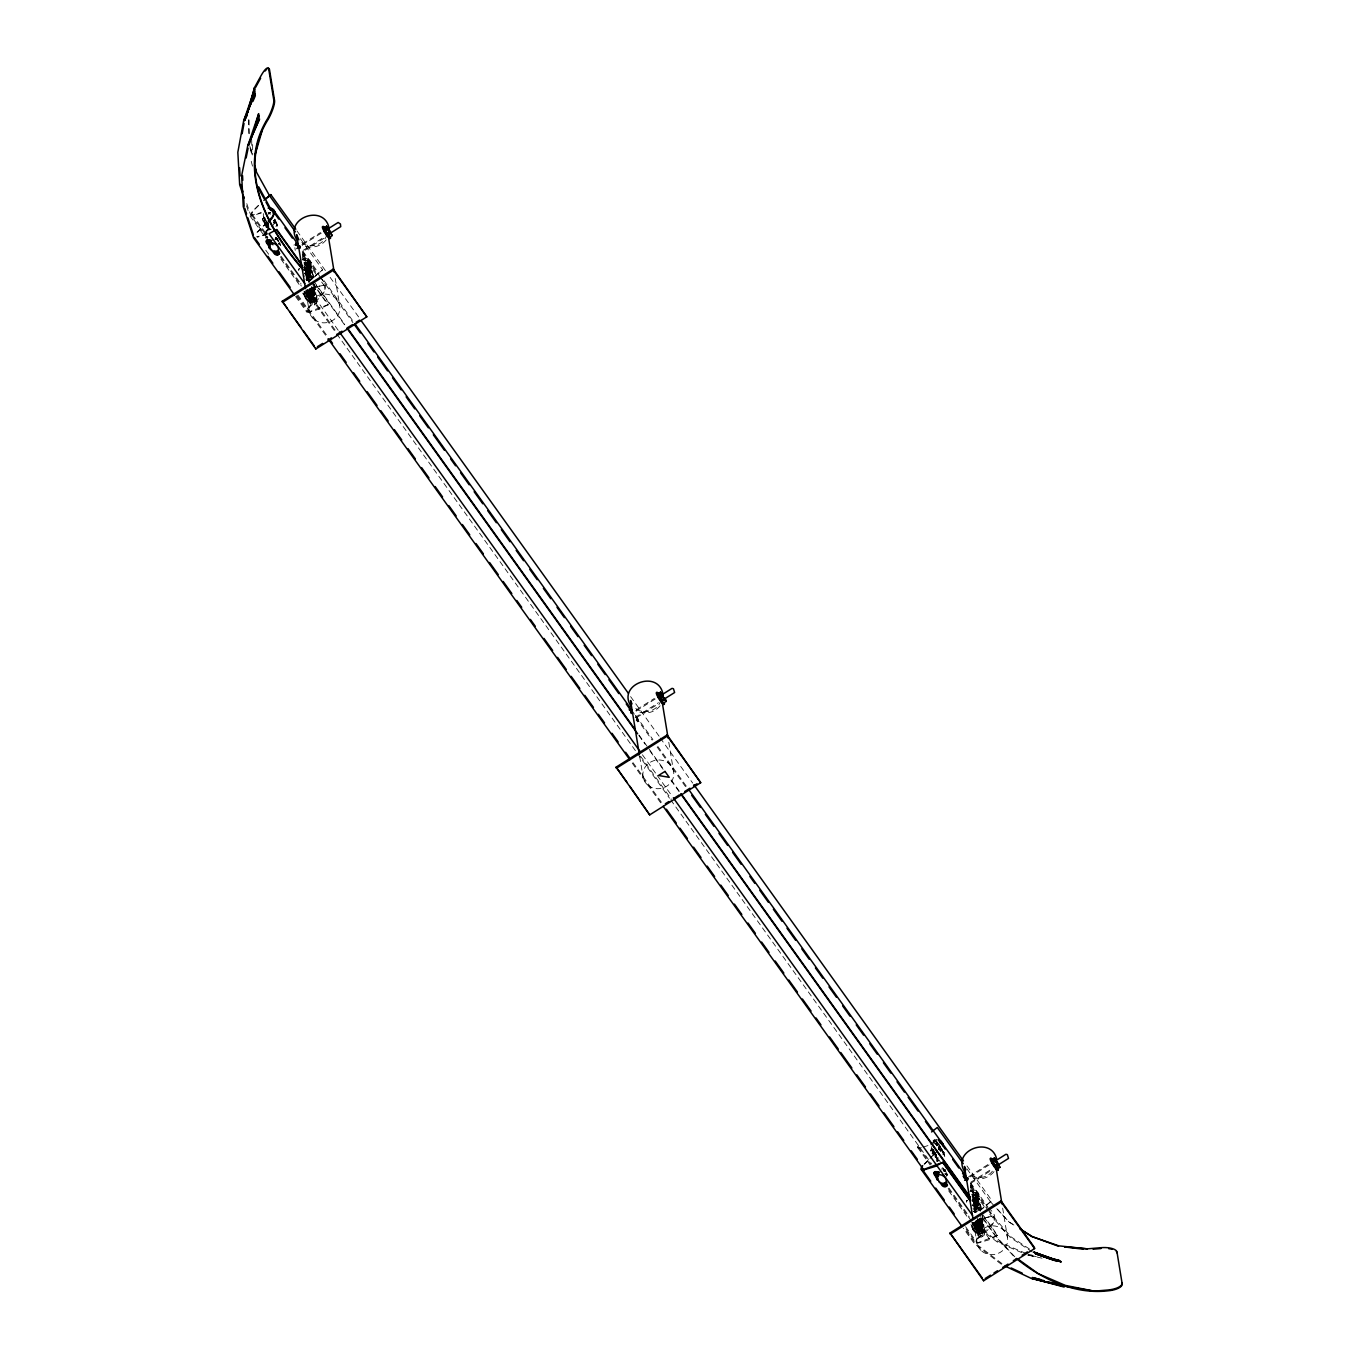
<?xml version="1.0" encoding="UTF-8"?>
<svg xmlns="http://www.w3.org/2000/svg" width="1360" height="1360" viewBox="0 0 1360 1360"><rect width="100%" height="100%" fill="white"/><g stroke="black" fill="none" stroke-linecap="round" stroke-linejoin="round"><path stroke-width="0.75" stroke-dasharray="5 3.75" d="M305.796 268.396L307.87 266.033L306.221 262.412L308.193 266.05L307.054 267.971L304.776 268.379M309.485 289.952L311.049 289.085L311.474 286.807M311.797 286.807L311.372 289.085L309.383 290.36M940.117 1145.902L938.417 1149.353L939.369 1145.46M938.774 1149.421L939.607 1146.31L939.964 1148.044M943.517 1169.464L943.534 1168.274M973.573 1200.183L974.848 1199.741C977.721 1196.086 971.975 1191.173 976.106 1197.599L974.474 1199.673L975.664 1196.63L974.61 1194.658L972.74 1194.437C977.364 1191.989 979.863 1200.081 974.916 1200.404L972.332 1200.064L975.919 1200.268M981.206 1218.373L980.407 1221.637L977.177 1222.13L979.268 1218.577M979.591 1218.594L978.435 1221.705L975.562 1221.637A2.448 2.074 -89.5 0 0 977.721 1218.543M265.047 223.193L265.914 226.984L268.94 229.398M304.691 295.46L306.901 300.645L312.63 301.784M972.485 1227.247L974.695 1232.432L980.407 1233.554M294.882 247.673L295.239 250.393M302.379 256.921L302.481 254.422M302.26 254.286L303.909 255.952L302.583 252.79M303.909 255.952L304.725 255.17L302.6 251.175M636.157 720.188L637.789 721.837L635.732 717.553M637.789 721.837L637.908 719.355L632.927 712.096M970.768 1186.991L971.686 1187.739L970.36 1184.56M971.686 1187.739L972.519 1186.957L970.377 1182.962M275.859 237.456L275.57 238.595L277.185 238.612L274.941 239.53M306.408 263.245L303.994 265.37M307.938 265.472C311.814 260.831 309.264 271.354 308.04 264.826L306.238 263.126M306.68 267.886L308.125 265.761L309.927 265.829L309.332 263.602L307.581 262.531L304.062 263.228L308.907 263.16A2.448 2.074 -89.5 0 1 310.437 266.985A2.448 2.074 -89.5 0 1 306.867 266.628A2.448 2.074 -89.5 0 1 308.907 263.16M309.927 265.829L308.142 268.481L304.538 268.277L306.527 268.481L308.312 265.812L306.935 262.854L304.946 262.65M306.85 268.005L304.47 267.155L307.649 267.903C310.573 266.577 308.533 261.783 305.439 263.245M310.284 289.85L312.698 287.725L311.253 289.85L305.762 291.074A7.021 4.692 35.1 0 1 316.2 296.174A7.021 4.692 35.1 0 1 310.301 301.427A7.021 4.692 35.1 0 1 304.487 292.366M311.916 287.776L309.111 290.564L312.613 289.867L313.531 287.776L311.525 287.419M943.687 1170.858L944.418 1169.192M944.35 1171.334L945.251 1169.243M972.757 1197.157L973.471 1195.032M975.715 1197.242C979.591 1192.618 977.041 1203.141 975.817 1196.596L974.015 1194.913M973.301 1200.387L976.106 1197.599L977.721 1197.616M974.644 1199.792L972.264 1198.925L975.443 1199.69C978.367 1198.364 976.31 1193.57 973.216 1195.015M979.455 1218.628L980.492 1220.855L981.835 1218.866M980.39 1218.56L979.03 1221.637L975.851 1220.889L978.061 1221.62L979.506 1219.495M309.281 275.978L308.958 272.969L307.003 271.677L306.034 272.357M307.564 295.358L308.652 293.658L311.661 294.134L313.344 296.769L312.273 298.469L309.264 297.993L307.564 295.358L310.369 291.822L313.429 292.655L314.772 295.341L312.273 298.469M312.868 297.942L312.29 295.29L308.38 294.032L308.533 296.684L311.423 298.418L314.772 295.341M935.697 1154.861L936.496 1156.714L935.918 1154.079M975.358 1227.145L976.429 1225.428L979.438 1225.921L981.138 1228.556L980.05 1230.256L977.041 1229.763L975.358 1227.145L978.146 1223.609L981.206 1224.425L982.549 1227.111L980.05 1230.256M636.157 717.519L635.868 715.734M306.629 289.901L321.504 285.413A7.48 2.584 -35.6 0 1 324.428 286.059L324.938 289.255A7.48 2.584 -35.6 0 1 322.762 293.131L309.349 306.51A8.245 2.839 -35.6 0 0 310.216 311.848L320.535 308.737L328.304 304.572L312.256 282.166M975.936 1220.719L990.811 1216.231A7.48 2.584 -35.6 0 1 993.735 1216.877L994.262 1220.073A7.48 2.584 -35.6 0 1 992.086 1223.949L978.656 1237.311A8.245 2.839 -35.6 0 0 979.54 1242.666L989.859 1239.555L997.611 1235.39L981.546 1212.95M275.315 238.765L275.723 237.677M326.995 234.192C324.377 245.616 308.006 249.968 300.305 241.077M660.892 700.077C658.274 711.501 641.903 715.87 634.202 706.962M305.983 271.626C307.156 268.77 312.324 272.833 309.519 274.431M306.272 274.89L308.72 275.553L309.519 273.921M305.66 276.029L309.519 275.961L309.927 272.051M306.051 270.3L308.805 270.079L311.168 273.377L308.669 276.522L305.745 275.57L307.054 273.7L306.238 272.867L305.626 274.227M309.655 292.264L309.876 296.837L312.324 297.5L313.123 295.868M309.23 296.174C306.748 291.244 316.54 292.519 313.106 296.395M313.106 297.908L313.531 293.998M940.304 1150.934L941.579 1150.39A2.448 1.632 35.1 0 0 939.947 1150.203M942.514 1152.685L942.378 1150.764M945.081 1174.53L946.628 1173.493M973.845 1202.087L976.599 1201.866L978.894 1204.263L976.463 1208.309L974.508 1208.326L976.718 1207.935M977.432 1224.034L977.653 1228.624L980.101 1229.287L980.9 1227.655M268.991 213.86L270.504 212.347M268.005 212.925L270.334 212.942L268.158 214.132M275.196 239.547L276.403 238.323L275.434 238.323M307.581 262.531L304.215 264.452L305.184 264.452M305.677 263.245L304.878 266.509L306.17 268.294M936.785 1145.647L937.414 1144.712M936.921 1145.919L938.128 1144.712L937.159 1144.712L938.74 1144.865M939.131 1149.353L939.93 1146.106M974.185 1195.032L972.009 1196.239M939.08 1149.557L939.879 1148.384M269.45 229.976L263.075 221.085A2.907 1.938 35.1 0 1 262.905 218.654L263.296 218.093M268.43 223.074L267.121 224.944L266.492 220.711M268.328 222.564L268.719 224.944M273.258 223.091L274.567 221.221L273.768 220.388M271.864 226.831L276.335 220.694L276.964 224.927L275.638 226.78L275.026 222.547M278.613 244.511L279.922 242.641L280.347 245.463M302.549 271.031L306.51 269.841L307.819 267.971L312.392 271.014L313.021 275.23L311.712 277.1L307.751 278.29L303.178 275.247M304.113 274.108L307.649 269.093M307.734 269.79L306.051 271.83L308.465 270.878M305.694 271.881L307.615 270.657M309.825 270.691L308.516 272.561L307.496 271.949L308.805 270.079M306.748 272.051L308.057 272.187M306.748 276.182L308.057 274.312L307.054 273.7M309.502 275.196L308.958 272.969M306.731 276.556L308.941 276.148M308.499 272.493L309.332 273.394L310.641 271.541M307.955 275.621L310.114 274.533M307.836 276.471L308.737 274.499M309.281 274.261L310.318 272.799A2.907 2.465 -89.5 0 0 310.522 268.872L303.093 258.502A2.907 2.465 -89.5 0 0 302.345 257.805M308.72 275.553L310.369 273.513M307.921 277.151L312.392 271.014M307.751 278.29L309.06 276.42L313.021 275.23M309.519 275.961L311.168 273.377M312.851 277.797L312.579 278.171A7.021 4.692 35.1 0 0 311.236 272.085A7.021 4.692 35.1 0 0 304.334 268.736M309.672 289.697L315.979 292.961L316.608 297.194L315.299 299.047L311.355 300.237L306.765 297.211L306.136 292.978L307.462 291.125L311.763 292.944L315.333 289.391L314.517 283.985M308.652 293.658L310.369 291.822M306.136 292.978L310.097 291.788L311.406 289.935M306.765 297.211L308.074 295.341L307.462 291.125M307.785 296.293L311.253 291.04M308.856 295.426L311.338 291.754M308.533 296.684L309.842 294.814L310.658 295.732M310.335 293.998L311.202 292.604M308.363 297.211L307.836 294.984M303.909 291.142A7.021 5.95 -89.5 0 0 311.1 293.879L312.409 292.043M312.069 292.842L311.287 293.947L309.06 293.692M309.332 297.517L310.641 295.664L311.661 296.276L310.352 298.129M309.264 297.993L312.528 298.095M313.429 292.655L312.12 294.508L312.919 295.358L314.228 293.488M311.542 297.568L313.701 296.48M311.423 298.418L312.324 296.446M312.885 296.208L313.905 294.746M312.324 297.5L313.956 295.477M311.525 299.098A2.448 1.632 35.1 0 0 309.621 295.783A2.448 1.632 35.1 0 0 307.7 297.874A2.448 1.632 35.1 0 0 311.525 299.098L315.979 292.961M311.355 300.237L312.664 298.384L316.608 297.194M304.266 292.383L311.695 302.753A2.907 1.938 35.1 0 0 315.367 304.334A2.907 1.938 35.1 0 0 315.877 301.495L308.448 291.125A2.907 1.938 35.1 0 0 307.666 290.326M931.09 1149.88L930.699 1150.441A2.907 1.938 35.1 0 1 933.708 1149.676M932.603 1151.886L932.875 1151.512A7.021 4.692 35.1 0 0 932.382 1153.331M936.207 1154.861L934.898 1156.714L937.958 1158.737M942.803 1154.334L944.112 1152.481L939.114 1148.894M946.407 1176.281L947.716 1174.428M966.756 1200.744L967.147 1200.2A2.907 1.938 35.1 0 0 966.875 1201.73M979.489 1208.87L980.798 1207.017L980.169 1202.784L975.596 1199.758L974.287 1201.611L978.86 1204.654L979.489 1208.87L975.545 1210.077L970.955 1207.034M971.907 1205.895L975.443 1200.863M975.562 1208.496L978.095 1204.586L976.259 1202.665L974.627 1202.495L974.61 1203.549A5.491 3.672 35.1 0 1 978.095 1210.825M974.61 1203.549L975.528 1201.577M975.392 1202.427L974.525 1203.821L977.279 1206.966M976.599 1201.866L974.219 1203.43M976.259 1202.665C973.998 1204.144 978.571 1206.541 978.418 1203.328M975.596 1204.348L977.33 1205.674L977.058 1207.765L978.962 1205.164M977.109 1205.181L977.075 1203.158M976.31 1204.331L977.619 1202.478M974.882 1207.17L976.922 1206.388L974.882 1207.17L974.202 1204.875M974.831 1205.487L975.851 1206.099L974.542 1207.952L976.582 1208.173L977.721 1203.821M977.075 1206.048L978.095 1204.586M975.715 1208.938L979.251 1203.906A2.448 1.632 35.1 0 0 977.347 1200.591L976.786 1200.472M978.86 1204.654L980.169 1202.784M975.545 1210.077L976.854 1208.207L980.798 1207.017M972.111 1200.506A7.021 4.692 35.1 0 1 979.03 1203.872A7.021 4.692 35.1 0 1 980.373 1209.958L980.628 1209.584M973.93 1224.765L975.239 1222.895L979.2 1221.705L983.773 1224.748L984.402 1228.964L983.093 1230.834L979.132 1232.024L974.559 1228.981L973.93 1224.765L977.874 1223.575L979.2 1221.705M975.834 1225.972L978.146 1223.609M974.559 1228.981L979.03 1222.827M975.562 1228.063L976.123 1225.904L978.129 1225.785L980.067 1227.077L980.662 1229.712L982.549 1227.111M977.007 1227.961L976.582 1226.482L978.214 1224.442L981.308 1225.785L981.75 1227.247L979.166 1230.46M976.633 1227.196L978.214 1224.442M979.115 1223.524L976.837 1225.462M978.129 1225.785L978.996 1224.391M976.157 1228.998L977.619 1226.601L978.452 1227.502M981.206 1224.425L979.897 1226.295L978.877 1225.683L980.186 1223.813M979.846 1224.612L977.432 1225.564M977.041 1229.763L978.435 1227.434L979.438 1228.046L978.129 1229.916L975.613 1226.771M982.022 1225.275L980.696 1227.128L980.662 1225.105M978.469 1229.117L979.251 1227.995L981.495 1228.267M978.112 1230.29L980.322 1229.882M978.129 1229.916L980.883 1229.695L981.308 1225.785M979.336 1229.355L980.9 1228.165M980.662 1227.995L981.682 1226.533M979.302 1230.885A2.448 1.632 35.1 0 0 977.415 1227.57A2.448 1.632 35.1 0 0 975.494 1229.644A2.448 1.632 35.1 0 0 979.302 1230.885L982.838 1225.87A2.448 1.632 35.1 0 0 980.951 1222.538L980.373 1222.419M983.093 1230.834L982.464 1226.601L983.773 1224.748M979.132 1232.024L980.441 1230.154L984.402 1228.964M258.179 205.53L254.184 209.508A8.245 2.839 -35.6 0 0 255.068 214.863L262.497 212.619M258.621 205.564L253.419 210.8A7.327 2.533 -35.6 0 0 254.065 214.676L261.069 212.602M266.73 222.547L257.788 231.455A8.245 2.839 -35.6 0 0 255.442 234.175M267.24 222.513L257.023 232.747A7.327 2.533 -35.6 0 0 255.646 234.974M311.746 267.427L310.114 267.427L306.561 270.98L308.176 270.98L311.746 267.427L310.913 262.021L306.527 260.168L304.164 262.548L309.485 269.841A2.907 2.465 -89.5 0 1 309.179 273.921A2.907 2.465 -89.5 0 1 305.711 273.581M308.414 281.894L322.609 269.773L310.182 280.619M305.762 291.074L310.148 292.927L313.718 289.374L315.333 289.391M935.884 1143.998L938.264 1141.635M924.035 1164.211L928.506 1159.757M930.002 1158.261L934.473 1153.807M924.528 1164.194L932.008 1156.748M933.504 1155.269L937.992 1150.798M979.523 1199.214L977.908 1199.197L974.338 1202.75L975.953 1202.767L979.523 1199.214L978.707 1193.808L974.321 1191.955L971.941 1194.318L977.262 1201.611A2.907 2.465 -89.5 0 1 974.253 1206.065M980.39 1210.06L991.916 1200.591L980.815 1210.111M977.194 1219.121L980.373 1223.558A2.907 2.465 -89.5 0 1 980.084 1227.655A2.907 2.465 -89.5 0 1 976.616 1227.315L973.42 1222.878L977.942 1224.714L981.495 1221.161L983.127 1221.161L982.294 1215.755M977.942 1224.714L979.557 1224.714L983.127 1221.161M326.213 239.853C320.569 247.18 309.91 249.254 301.886 244.698M660.11 705.738C654.466 713.065 643.807 715.139 635.783 710.583M992.426 1171.181C987.428 1177.658 978.01 1179.494 970.904 1175.465M994.007 1171.64C988.754 1178.321 978.928 1181.075 971.244 1177.063M308.669 276.522L309.536 275.604M976.463 1208.309L977.33 1207.391M311.576 288.014L313.208 289L314.058 287.079M939.862 1149.948L940.746 1149.37M943.551 1169.991L945.37 1170.178M973.913 1222.538A7.021 4.692 35.1 0 0 975.919 1231.65A7.021 4.692 35.1 0 0 984.725 1229.712A7.021 4.692 35.1 0 0 975.97 1222.096L978.792 1221.637L979.591 1218.373M302.719 243.763L320.501 232.543M302.226 245.157L321.997 232.679M303.025 250.427L324.564 236.827M324.037 238.238L302.719 251.702L302.566 250.733M636.616 709.648L654.381 698.428M636.123 711.042L655.877 698.581M635.12 717.451L658.461 702.712M636.616 717.587L657.934 704.123M968.728 1176.655L990.063 1163.208M970.02 1176.927L989.774 1164.466M970.802 1182.214L990.556 1169.736M970.513 1183.472L991.831 1170.025M328.304 304.572L309.213 311.678A7.327 2.533 -35.6 0 1 308.584 307.802C318.138 298.588 335.07 288.796 318.699 276.352M997.611 1235.39L978.537 1242.479A7.327 2.533 -35.6 0 1 977.891 1238.603C985.847 1231.276 1003.867 1219.852 989.247 1208.87M303.943 262.82L306.221 262.412M935.663 1144.287L936.598 1143.862M935.986 1144.287L936.921 1143.862M972.043 1194.607L973.998 1194.199M309.026 279.82L306.782 280.194M974.491 1211.25A7.021 4.692 35.1 0 0 976.922 1211.641L974.576 1211.981M267.563 233.682L257.652 236.623A7.327 2.533 -35.6 0 1 256.598 236.674M267.257 234.209L258.655 236.81A8.245 2.839 -35.6 0 1 257.159 237.218M307.819 267.971L303.858 269.161L308.176 270.98M310.76 288.218L324.87 284.971M923.185 1147.041L928.761 1145.358M930.614 1144.797L936.19 1143.114M971.652 1200.948L975.596 1199.758M978.214 1219.597L994.194 1215.772M270.181 212.823L268.668 213.384L269.637 213.401M277.151 238.68L275.757 238.221M311.729 290.445L309.757 290.241M975.358 1194.318L972.502 1195.491L973.488 1195.491M310.131 268.991C305.269 269.909 314.602 272.646 309.859 268.923M313.735 290.955C308.873 291.856 318.206 294.61 313.446 290.87M977.925 1200.778C973.063 1201.679 982.396 1204.433 977.636 1200.693M976.531 1206.286L977.891 1206.303M975.732 1207.391L977.313 1205.691M981.512 1222.725C976.65 1223.643 985.983 1226.38 981.24 1222.657M274.924 239.071L275.893 239.071M306.527 260.168L304.912 260.151L310.913 262.021M306.816 262.888L308.55 262.871M307.02 263.398L309.332 263.602M304.725 263.704L305.694 263.721M307.649 263.993L308.618 263.993M308.21 264.639L309.825 264.639M307.887 264.843L309.009 264.826M304.079 266.322L305.439 267.155M307.904 266.679L308.873 266.696M308.04 266.968L309.655 266.968M303.756 267.546L305.371 267.546M307.394 267.427L308.363 267.444M305.099 267.733L306.085 267.75M309.026 267.903L304.198 267.988A2.448 2.074 -89.5 0 0 306.442 265.761A2.448 2.074 -89.5 0 0 304.555 263.126M305.524 268.617L308.142 268.481M308.516 282.115L310.131 282.132M311.491 288.643L312.46 288.643M311.049 289.085L313.242 288.932M310.998 289.391L311.967 289.391M309.247 289.952L312.613 289.867M310.148 292.927L311.763 292.944M936.02 1139.952L936.343 1139.952A7.021 5.95 -89.5 0 0 932.501 1142.859M936.683 1144.117L938.298 1144.134L936.445 1145.171L937.414 1145.171M937.227 1160.913L936.751 1160.896A2.907 2.465 -89.5 0 1 937.669 1161.219M943.228 1170.11L944.197 1170.11M943.364 1170.382L944.979 1170.399M973.573 1202.563A5.491 4.658 -89.5 0 0 972.553 1191.853L974.321 1191.955M972.706 1191.938L978.707 1193.808M974.61 1194.658L976.327 1194.641M971.856 1195.015L976.701 1194.93A2.448 2.074 -89.5 0 1 978.214 1198.755A2.448 2.074 -89.5 0 1 974.644 1198.415A2.448 2.074 -89.5 0 1 976.701 1194.93M974.797 1195.185L977.126 1195.389M975.426 1195.763L976.395 1195.78M975.987 1196.409L977.602 1196.426M975.664 1196.63L976.786 1196.613M975.681 1198.466L976.65 1198.466M975.817 1198.738L977.432 1198.755M975.188 1199.214L976.157 1199.214M973.862 1199.537L972.893 1199.52A2.448 2.074 -89.5 0 0 972.332 1194.896M976.803 1199.69L971.975 1199.775L972.893 1200.166M979.251 1219.767L981.308 1219.563M979.285 1220.413L980.254 1220.43M978.843 1220.872L981.036 1220.702M978.775 1221.161L979.744 1221.178M975.137 1221.28L977.534 1222.028L975.919 1222.011M975.579 1221.722L980.407 1221.637M977.908 1222.215L979.523 1222.215M976.905 1222.351L978.52 1222.351M973.556 1222.861L979.557 1224.714M972.57 1200.166L973.896 1200.183M973.743 1203.277L975.851 1203.974M1028.058 1254.311L1032.172 1255.11M1027.718 1255.161L1035.963 1256.742M1036.286 1256.623L1028.177 1254.991L1042.423 1258.289M273.7 220.796L275.247 219.759A2.448 1.632 35.1 0 0 274.618 219.096M277.134 240.482L278.579 241.366A2.907 2.465 -89.5 0 0 278.052 240.499L275.944 237.541M309.145 274.601L308.057 274.312M312.732 296.565L311.661 296.276M308.992 268.685L309.604 268.855A2.448 1.632 35.1 0 1 311.457 272.136A2.448 1.632 35.1 0 1 307.649 270.895A2.448 1.632 35.1 0 1 309.57 268.804M312.596 290.632L313.191 290.802A2.448 1.632 35.1 0 1 315.061 294.083A2.448 1.632 35.1 0 1 311.236 292.842A2.448 1.632 35.1 0 1 313.157 290.768M277.678 240.635L277.389 240.55A2.448 1.632 35.1 0 1 278.851 241.723M311.1 293.896L312.103 294.44L311.1 293.896A7.021 5.95 -89.5 0 0 314.789 286.093M978.877 1225.683L979.88 1226.227M937.686 1143.981L938.655 1144.321L937.618 1143.879M302.175 269.127L305.099 270.351M973.029 1201.526L975.953 1202.767M1025.712 1253.342L997.866 1241.357L973.267 1222.521M1021.7 1252.611L997.254 1242.037L972.536 1223.099M294.253 244.477L294.066 245.327M304.674 255.476L303.025 253.81M638.554 721.361L636.922 719.695M972.451 1187.246L970.819 1185.597M970.581 1188.062L970.751 1187.212M305.932 275.655L306.986 276.182M937.397 1157.496L938.451 1158.006M973.709 1207.442L974.763 1207.952M978.367 1229.916L975.817 1227.689M305.099 268.379L303.858 267.903L311.202 278.307M1001.946 1263.593L975.222 1243.227L965.345 1229.44M1001.385 1264.307L974.491 1243.788L963.373 1228.284M1012.435 1224.119L1008.865 1221.841L996.812 1208.683M1013.88 1225.037L1008.865 1221.841L997.067 1208.853M1029.486 1249.041L1010.99 1236.835L988.958 1211.573M1032.393 1252.05L1010.412 1237.549L989.451 1213.851M306.51 269.841L311.083 272.867L311.712 277.1M304.487 273.394L309.06 276.42M310.097 291.788L314.67 294.831L315.299 299.047M308.074 295.341L312.664 298.384M972.264 1205.181L976.854 1208.207M977.874 1223.575L982.464 1226.601M980.441 1230.154L975.868 1227.128L975.239 1222.895M307.802 272.561L308.686 273.343M308.635 296.837L309.519 297.619M973.947 1200.081L972.553 1197.106M990.114 1201.373L995.469 1207.221M1014.798 1256.793L996.081 1236.342L982.515 1217.404M1013.336 1255.824L995.928 1236.818L982.345 1217.863M932.535 1150.577L931.311 1146.599M297.007 230.962L325.448 270.657M330.123 277.355L358.836 317.237M630.598 696.609L659.311 736.491M660.263 738.021L692.682 783.071M966.926 1165.894L991.916 1200.591M300.39 238.765L322.609 269.773M966.926 1168.835L990.386 1201.56M302.991 251.328L319.073 273.751M324.02 280.653L353.685 322.065M635.613 715.445L652.919 739.585M657.866 746.487L686.307 786.182M970.7 1182.996L988.006 1207.153M302.26 251.889L319.566 276.029M320.807 277.763L352.954 322.626M636.106 717.723L652.188 740.146M657.135 747.048L685.576 786.726M971.193 1185.274L987.275 1207.714M988.516 1209.431L993.463 1216.333M302.651 253.963L317.475 274.635M970.445 1185.733L987.734 1209.856M303.161 256.224L316.727 275.179M321.674 282.064L324.139 285.515M970.938 1188.011L984.521 1206.966M938.485 1144.406L935.306 1139.969A2.907 2.465 -89.5 0 0 932.671 1139.085M939.556 1145.885L942.735 1150.339M942.242 1150.339L934.813 1139.969A2.907 2.465 -89.5 0 0 932.195 1139.085M970.887 1190.289L978.316 1200.642A2.907 2.465 -89.5 0 1 978.01 1204.739A2.907 2.465 -89.5 0 1 974.542 1204.399M941.205 1151.308L933.776 1140.938A2.907 2.465 -89.5 0 0 933.028 1140.224M304.742 263.908L308.992 269.824A2.907 2.465 -89.5 0 1 305.983 274.295M938.604 1148.333L940.729 1151.291M972.536 1195.695L976.786 1201.611A2.907 2.465 -89.5 0 1 973.76 1206.065M312.664 278.987L305.235 268.617A2.907 1.938 35.1 0 0 304.47 267.818M980.458 1210.774L973.029 1200.404A2.907 1.938 35.1 0 0 972.264 1199.605M303.943 267.478L312.596 279.565M313.837 281.282L344.743 324.411M639.03 735.046L663.765 769.556M671.177 779.892L679.847 791.979M972.893 1200.88L980.305 1211.233M316.149 285.209L344.59 324.887M638.877 735.505L645.048 744.141M649.995 751.043L663.595 770.015M671.024 780.368L679.677 792.438M972.638 1200.965L978.911 1209.975M983.858 1216.877L997.458 1235.849M305.83 272.544L311.134 279.956M973.624 1204.331L977.857 1210.247M306.085 273.564L311.015 280.449M973.862 1205.334L977.568 1210.502M306.493 274.584L310.743 280.517M974.287 1206.371L977.466 1210.808M305.915 274.023L310.845 280.908M312.086 282.642L328.134 305.031M973.709 1205.81L977.398 1210.978M932.705 1149.132L936.955 1155.048M266.067 221.051L268.379 223.652M306.374 277.287L308.499 280.245A2.907 1.938 35.1 0 0 309.264 281.044M933.844 1152.821L940.219 1161.712M974.151 1209.057L976.276 1212.032M268.855 226.049L264.605 220.116A2.907 1.938 35.1 0 1 264.435 217.685M305.983 277.848L308.108 280.806A2.907 1.938 35.1 0 0 309.842 282.183M938.774 1160.794L932.399 1151.903A2.907 1.938 35.1 0 1 932.892 1149.064M973.76 1209.618L975.885 1212.576M278.545 240.516L276.42 237.541A5.491 4.658 -89.5 0 1 276.046 239.7M944.214 1169.328L946.322 1172.286M979.2 1218.169L982.396 1222.606A2.907 2.465 -89.5 0 1 982.09 1226.686A2.907 2.465 -89.5 0 1 978.622 1226.363M312.001 287.861L314.126 290.819A2.907 2.465 -89.5 0 1 313.82 294.916A2.907 2.465 -89.5 0 1 310.352 294.576L307.173 290.122M942.667 1167.849L944.792 1170.807M979.778 1219.631L981.903 1222.606A2.907 2.465 -89.5 0 1 981.614 1226.686A2.907 2.465 -89.5 0 1 978.146 1226.346L974.95 1221.909M310.947 288.83L313.072 291.788A2.907 2.465 -89.5 0 1 312.783 295.885A2.907 2.465 -89.5 0 1 309.315 295.545M977.67 1219.121L980.866 1223.575A2.907 2.465 -89.5 0 1 980.56 1227.655A2.907 2.465 -89.5 0 1 977.092 1227.315M310.471 288.83L312.596 291.788A2.907 2.465 -89.5 0 1 312.29 295.868A2.907 2.465 -89.5 0 1 308.822 295.528L305.643 291.091M309.791 290.632L338.215 330.31M642.396 754.749L655.996 773.721M657.237 775.438L672.078 796.144M976.259 1220.583L989.859 1239.555M307.649 290.139L315.877 301.495M975.443 1221.909L983.654 1233.282A2.907 1.938 35.1 0 1 983.161 1236.121A2.907 1.938 35.1 0 1 979.489 1234.54L972.06 1224.17M252.28 214.438L267.121 235.144M306.68 290.36L336.362 331.772M640.543 756.194L671.449 799.323M251.549 214.999L267.937 237.813M281.231 256.411L301.002 284.019M305.949 290.921L335.631 332.333M336.872 334.05L636.089 751.57M637.33 753.304L669.477 798.167M670.718 799.884L931.617 1163.922M948.923 1188.079L967.47 1213.953M973.913 1222.878L982.124 1234.251A2.907 1.938 35.1 0 1 981.631 1237.09A2.907 1.938 35.1 0 1 977.959 1235.509L970.53 1225.139M267.461 237.813L265.336 234.855A2.907 2.465 -89.5 0 1 268.345 230.401M266.798 237.813L250.75 215.407L246.721 203.422M280.381 256.751L301.376 286.042M918.527 1147.194L930.886 1164.415M948.158 1188.538L971.618 1221.263M304.657 291.839L312.086 302.192A2.907 1.938 35.1 0 0 315.758 303.79A2.907 1.938 35.1 0 0 316.268 300.934M972.451 1223.609L979.88 1233.979A2.907 1.938 35.1 0 0 983.552 1235.56A2.907 1.938 35.1 0 0 984.045 1232.721L976.616 1222.351A2.907 1.938 35.1 0 0 975.851 1221.552M250.019 215.968L266.067 238.374M280.891 259.046L299.404 284.886M917.796 1147.755L930.155 1164.976M948.668 1190.816L967.181 1216.656M303.127 292.791L310.556 303.161A2.907 1.938 35.1 0 0 314.228 304.742A2.907 1.938 35.1 0 0 314.738 301.903L307.309 291.533A2.907 1.938 35.1 0 0 306.544 290.734M970.921 1224.578L978.35 1234.948A2.907 1.938 35.1 0 0 982.022 1236.529A2.907 1.938 35.1 0 0 982.515 1233.69L975.086 1223.32A2.907 1.938 35.1 0 0 974.321 1222.521M302.736 293.352L310.165 303.722A2.907 1.938 35.1 0 0 313.837 305.303A2.907 1.938 35.1 0 0 314.347 302.464M265.761 250.206L269.467 255.374M297.908 295.052L327.59 336.464M632.995 762.62L661.436 802.298M965.617 1226.72L976.752 1242.258M297.177 295.613L326.859 337.025M632.281 763.181L660.705 802.859M966.127 1229.015L976.021 1242.819M296.327 295.936L307.428 311.44M295.596 296.497L306.697 312.001M936.649 1156.187L936.122 1154.351M305.762 271.915L306.425 273.105M274.567 221.221L275.111 223.057M976.259 1220.243L976.752 1221.28M263.704 216.784L264.741 218.79A5.491 4.658 -89.5 0 1 263.874 216.92M246.534 205.751L249.033 213.401M251.243 161.296L253.351 169.456M249.9 146.302L251.906 154.139M250.087 147.968L251.583 153.85M1002.66 1208.139L1007.437 1237.209M973.607 1222.487L977.007 1243.261M939.114 1143.76L939.641 1146.973A7.48 2.584 -35.6 0 1 938.451 1149.71M668.78 742.237L673.54 771.324M639.71 756.602L643.11 777.376M335.223 278.426L339.643 305.439M306.153 292.791L309.213 311.491M980.679 1215.738L981.495 1221.161M977.092 1193.791L977.908 1199.197M312.902 283.968L313.718 289.374M309.298 262.021L310.114 267.427M944.112 1152.481L944.741 1156.697M934.269 1152.498L934.694 1155.303M943.449 1169.192L943.364 1168.24L943.313 1169.481M267.121 236.776L267.308 238.731M248.387 119.714L248.795 133.909M249.084 120.003L249.271 134.215M252.654 144.585L252.688 154.972M251.736 140.369L251.787 155.006M921.315 1147.602A8.245 2.839 -35.6 0 1 918.102 1144.967M966.484 1202.291A2.907 1.938 35.1 0 1 967.436 1200.336M930.359 1151.121A2.907 1.938 35.1 0 1 933.3 1150.22M969.187 1216.945A2.907 2.465 -89.5 0 1 968.711 1215.959M971.941 1222.215A2.907 1.938 35.1 0 1 974.695 1223.881M919.258 1147.466A7.327 2.533 -35.6 0 1 918.306 1145.766M262.905 218.654A2.907 1.938 35.1 0 1 265.523 218.45M298.69 270.504A2.907 1.938 35.1 0 1 298.962 268.974L299.353 268.413A2.907 1.938 35.1 0 0 299.081 269.943M300.934 284.189A2.907 2.465 -89.5 0 1 300.832 283.05M306.136 291.295A2.907 1.938 35.1 0 1 306.918 292.094M273.887 220.507A2.907 2.465 -89.5 0 1 273.717 222.717M264.894 217.617A2.907 1.938 35.1 0 0 263.483 220.524L269.841 229.415A2.907 2.465 -89.5 0 0 266.866 233.886M265.829 234.855A2.907 2.465 -89.5 0 1 268.838 230.401M275.689 221.238A2.448 1.632 35.1 0 1 274.057 222.224M268.855 226.525A2.448 1.632 35.1 0 1 268.634 223.448M271.218 229.653A5.491 3.672 35.1 0 1 265.506 225.658A5.491 3.672 35.1 0 1 266.951 221.119M270.64 229.16A7.021 4.692 35.1 0 1 264.826 220.099L265.081 219.725A7.021 4.692 35.1 0 0 270.912 228.786M275.179 221.765A7.021 4.692 35.1 0 1 276.522 227.868L276.794 227.494A7.021 4.692 35.1 0 0 273.394 219.606M942.395 1150.866A2.448 1.632 35.1 0 1 943.415 1152.294M938.315 1159.026A2.448 1.632 35.1 0 1 936.632 1158.295M935.986 1157.632A2.448 1.632 35.1 0 1 936.411 1155.235M932.824 1154.98A5.491 3.672 35.1 0 1 934.745 1152.906M932.11 1153.705A7.021 4.692 35.1 0 1 933.997 1150.645M942.973 1153.552A7.021 4.692 35.1 0 1 944.333 1155.677M938.689 1160.573A7.021 4.692 35.1 0 1 936.275 1159.383M943.228 1153.178A7.021 4.692 35.1 0 1 944.588 1155.303M979.251 1203.906A2.448 1.632 35.1 0 1 975.426 1202.665A2.448 1.632 35.1 0 1 977.347 1200.591M974.1 1205.725A2.448 1.632 35.1 0 1 974.372 1209.329M976.82 1211.607A5.491 3.672 35.1 0 1 973.131 1211.216M977.177 1211.267A7.021 4.692 35.1 0 1 974.763 1210.876M972.383 1200.132A7.021 4.692 35.1 0 1 980.067 1204.535A7.021 4.692 35.1 0 1 979.251 1210.825M945.982 1172.83A2.448 1.632 35.1 0 1 947.019 1174.258M947.07 1174.972A2.448 1.632 35.1 0 1 946.781 1175.55M944.775 1173.34A7.021 4.692 35.1 0 1 946.815 1175.142M945.387 1170.875A2.448 2.074 -89.5 0 1 944.69 1171.334M942.089 1169.753A2.448 2.074 -89.5 0 1 942.208 1167.883M944.333 1169.43A5.491 4.658 -89.5 0 1 943.84 1171.487M982.838 1225.87A2.448 1.632 35.1 0 1 979.03 1224.629A2.448 1.632 35.1 0 1 980.951 1222.538M969.901 1191.275A7.021 5.95 -89.5 0 1 978.673 1194.59A7.021 5.95 -89.5 0 1 974.168 1204.093L974.491 1204.093A7.021 5.95 -89.5 0 0 978.996 1194.607A7.021 5.95 -89.5 0 0 970.224 1191.275M941.086 1149.387A2.448 2.074 -89.5 0 1 940.287 1149.489M939.505 1149.234A2.448 2.074 -89.5 0 1 938.621 1145.936M937.057 1144.848A2.448 2.074 -89.5 0 1 937.686 1145.443M933.946 1151.903A5.491 4.658 -89.5 0 1 931.651 1148.69M933.096 1142.825A5.491 4.658 -89.5 0 1 936.496 1141.55M933.657 1152.634A7.021 5.95 -89.5 0 1 931.192 1148.112M933.844 1140.955A7.021 5.95 -89.5 0 1 938.332 1140.003M933.98 1152.634A7.021 5.95 -89.5 0 1 932.365 1150.662M982.09 1218.577A2.448 2.074 -89.5 0 1 980.339 1221.756A2.448 2.074 -89.5 0 1 978.044 1219.121M980.407 1219.733A5.491 4.658 -89.5 0 1 972.179 1222.844M982.583 1217.88A7.021 5.95 -89.5 0 1 978.894 1225.666A7.021 5.95 -89.5 0 1 971.703 1222.929M982.056 1215.33A7.021 5.95 -89.5 0 1 981.172 1224.187A7.021 5.95 -89.5 0 1 973.624 1224.901M310.624 290.7A7.021 4.692 35.1 0 1 316.88 298.588A7.021 4.692 35.1 0 1 308.924 300.356A7.021 4.692 35.1 0 1 304.742 291.992M279.276 243.185A2.448 1.632 35.1 0 1 279.004 243.763M279.038 243.355A7.021 4.692 35.1 0 1 280.398 245.48M306.323 273.938A2.448 1.632 35.1 0 1 308.21 276.573A2.448 1.632 35.1 0 1 305.728 277.321M306.697 271.83A5.491 3.672 35.1 0 1 310.947 277.746A5.491 3.672 35.1 0 1 305.354 279.446M311.202 279.412A7.021 4.692 35.1 0 1 306.714 279.48M304.589 268.362A7.021 4.692 35.1 0 1 313.225 274.924A7.021 4.692 35.1 0 1 306.969 279.106M314.398 287.742A2.448 2.074 -89.5 0 1 310.743 289.119M309.808 288.626A2.448 2.074 -89.5 0 1 309.298 289.374M305.83 292.4A5.491 4.658 -89.5 0 0 312.613 287.963L314.602 290.819A2.907 2.465 -89.5 0 1 314.313 294.916A2.907 2.465 -89.5 0 1 310.845 294.576M310.216 280.483A7.021 5.95 -89.5 0 0 307.887 280.432L308.21 280.432A7.021 5.95 -89.5 0 1 310.539 280.483M315.112 286.093A7.021 5.95 -89.5 0 1 312.46 293.25A7.021 5.95 -89.5 0 1 305.847 293.114M276.896 239.547A2.448 2.074 -89.5 0 1 275.315 239.394M302.957 260.321A5.491 4.658 -89.5 0 1 308.822 263.874A5.491 4.658 -89.5 0 1 305.779 270.793M302.124 259.488A7.021 5.95 -89.5 0 1 310.879 262.82A7.021 5.95 -89.5 0 1 306.391 272.306L306.714 272.306A7.021 5.95 -89.5 0 0 311.202 262.82A7.021 5.95 -89.5 0 0 302.447 259.488M268.481 212.806A2.448 2.074 -89.5 0 1 270.283 214.489M263.415 216.325A7.021 5.95 -89.5 0 1 263.449 213.588M266.186 220.847A7.021 5.95 -89.5 0 1 264.588 218.875M942.718 1151.325A2.907 2.465 -89.5 0 1 942.82 1152.447M310.233 272.952A2.907 2.465 -89.5 0 1 306.765 272.612M274.924 219.538A2.907 2.465 -89.5 0 1 274.176 222.632M304.079 268.379A2.907 1.938 35.1 0 1 304.844 269.178M973.726 1211.539A2.907 2.465 -89.5 0 1 974.474 1212.236M946.305 1173.272A2.907 2.465 -89.5 0 1 946.424 1174.394M305.949 279.752A2.907 2.465 -89.5 0 1 306.697 280.449M975.46 1222.113A2.907 1.938 35.1 0 1 976.225 1222.912M974.219 1211.539A2.907 2.465 -89.5 0 1 974.967 1212.236M936.275 1161.032A2.907 2.465 -89.5 0 1 938.145 1161.219M946.798 1173.272A2.907 2.465 -89.5 0 1 946.9 1174.411M279.123 242.624A2.907 2.465 -89.5 0 1 278.851 243.712M266.883 232.9A2.907 2.465 -89.5 0 1 270.368 229.432M306.425 279.752A2.907 2.465 -89.5 0 1 307.173 280.466M932.79 1151.342A2.907 1.938 35.1 0 1 932.62 1148.911M265.013 219.555A2.907 1.938 35.1 0 1 264.503 217.821M975.035 1204.399A2.907 2.465 -89.5 0 0 978.503 1204.739A2.907 2.465 -89.5 0 0 978.792 1200.659L971.363 1190.289A2.907 2.465 -89.5 0 0 970.615 1189.575M943.194 1151.325A2.907 2.465 -89.5 0 1 943.313 1152.447M275.519 220.677A2.907 2.465 -89.5 0 1 274.652 222.649M302.838 257.805A2.907 2.465 -89.5 0 1 303.586 258.502L311.015 268.872A2.907 2.465 -89.5 0 1 310.709 272.952A2.907 2.465 -89.5 0 1 307.241 272.629M973.097 1230.001A5.491 3.672 35.1 0 0 981.699 1232.789A5.491 3.672 35.1 0 0 977.432 1225.309A5.491 3.672 35.1 0 0 973.097 1230.001M971.975 1227.383A7.021 4.692 35.1 0 0 982.583 1233.146A7.021 4.692 35.1 0 0 979.778 1223.558A7.021 4.692 35.1 0 0 971.975 1227.383M305.303 298.214A5.491 3.672 35.1 0 0 313.905 301.002A5.491 3.672 35.1 0 0 309.638 293.539A5.491 3.672 35.1 0 0 305.303 298.214M981.903 1251.2A15.504 14.348 -9.3 0 0 1007.369 1242.836A15.504 14.348 -9.3 0 0 987.377 1226.686A15.504 14.348 -9.3 0 0 981.903 1251.2M314.109 319.413A15.504 14.348 -9.3 0 0 339.592 311.049A15.504 14.348 -9.3 0 0 319.6 294.916A15.504 14.348 -9.3 0 0 314.109 319.413M648.006 785.315A15.504 14.348 -9.3 0 0 673.472 776.934A15.504 14.348 -9.3 0 0 653.48 760.801A15.504 14.348 -9.3 0 0 648.006 785.315"/><path stroke-width="1.5" d="M242.148 133.705L244.035 123.42M246.126 158.015L248.098 148.257M327.59 229.143L328.049 230.537M327.896 233.342L328.457 235.093L327.029 233.648L329.579 232.033L331.007 233.478L330.446 231.727M658.92 697.408L659.09 695.64L660.28 698.564M995.384 1160.93L995.826 1162.324M251.787 99.671L254.439 87.686L260.78 76.16A15.266 3.4 -65.4 0 1 268.719 69.156L273.785 100.028A15.266 3.4 -65.4 0 1 267.699 118.473C235.62 169.796 267.308 228.582 302.209 268.855M253.283 95.846L254.796 89.913M257.312 121.533L258.927 115.447M268.09 68.408A15.266 3.4 -65.4 0 1 269.484 69.564L274.55 100.436A15.266 3.4 -65.4 0 1 268.464 118.881C236.062 169.983 267.461 228.242 302.379 268.396M257.397 121.108L258.944 115.345M254.286 129.676L258.672 113.645L248.081 145.01L259.556 118.949L247.775 145.537L241.655 175.661L243.27 206.652L253.606 237.932L294.355 294.78M257.295 122.111L258.995 116.025M254.439 87.686L246.262 116.705L254.66 89.046L244.001 120.071L255.34 93.211L243.712 120.496L237.83 152.286L239.666 184.705L244.035 198.101M254.83 155.686L262.225 130.237M248.965 145.18L258.893 115.957M244.885 120.241L250.886 102.935M252.875 97.172L254.881 91.409M304.844 283.73L268.974 233.699L276.743 229.517L301.478 264.027M922.692 1165.605A8.245 2.839 -35.6 0 0 924.919 1169.549L935.238 1166.438L942.99 1162.273L970.156 1200.166M244.596 120.734L247.078 114.937M252.909 101.405L255.391 95.608M255.289 87.924L260.644 78.2M271.983 243.882L272.595 243.338M268.226 221.051L271.201 218.093A7.48 2.584 -35.6 0 0 273.377 214.217L272.867 211.021A7.48 2.584 -35.6 0 0 271.082 210.137M268.736 221.034C272.935 219.963 277.542 208.539 270.385 209.797M327.777 235.263C325.193 230.537 328.389 237.762 327.947 233.495M658.444 696.099L660.025 696.524M659.447 698.377L662.167 700.825L661.844 699.38M264.962 199.087L271.048 194.735L263.891 200.328M931.566 1131.962L937.295 1127.491L963.237 1163.667M326.621 226.236L324.071 227.834L324.411 229.908L329.613 237.167L332.163 235.552L326.621 226.236L332.163 235.552M324.411 229.908L326.961 228.293M325.618 230.962L324.666 230.707L325.567 232.492M296.854 248.557L300.441 246.279M323.782 231.557L338.147 222.479L340.442 223.992L340.731 226.627L326.366 235.688M325.023 231.506L325.176 230.384M327.182 234.566L329.732 232.951M282.234 301.257L333.234 269.076L366.809 316.812L315.809 348.993L282.234 301.257L287.181 308.159M282.421 302.396L333.421 270.215L333.234 269.076M317.39 346.732L322.66 343.4M327.93 340.085L331.449 337.858M336.736 334.526L342.006 331.194M352.563 324.547L347.276 327.862L635.324 729.861M356.065 322.32L359.584 320.11M665.72 699.38L666.06 701.437L663.51 703.052L657.968 693.736L660.518 692.121L662.949 694.722M658.308 695.793L660.858 694.178L660.518 692.121M657.679 697.442L672.044 688.364L673.438 688.738L674.628 692.512L662.048 700.451M660.875 698.207L662.405 697.238L661.606 695.742M661.079 700.451L664.904 699.38L664.343 697.629M661.793 700.553L660.739 700.264M660.926 699.533L662.048 700.842L664.598 699.244M616.131 767.142L667.131 734.961L700.706 782.697L649.706 814.878L616.131 767.142L627.266 782.68M616.318 768.298L667.318 736.1L667.131 734.961M665.346 803.743L668.865 801.533M674.135 798.201L679.422 794.869M684.692 791.537L689.962 788.205M693.481 785.995L697 783.768M994.415 1158.006L991.865 1159.621L992.205 1161.678L997.407 1168.937L999.957 1167.339L994.415 1158.006L999.957 1167.339M992.205 1161.678L994.755 1160.08M993.344 1164.279L992.46 1162.494L993.361 1161.797M964.631 1180.327L968.218 1178.066M991.576 1163.327L1005.941 1154.266L1007.335 1154.623L1008.525 1158.397L997.747 1165.214M992.8 1163.293L992.97 1162.171M994.16 1164.449L994.823 1165.435L997.373 1163.82L998.801 1165.265L998.223 1163.514M994.976 1166.336L997.526 1164.738M950.028 1233.044L1001.028 1200.846L1034.416 1247.443L1034.603 1248.582L983.603 1280.763L950.028 1233.044L982.175 1277.907M950.215 1234.183L1001.215 1202.002L1001.028 1200.846M985.167 1278.519L990.454 1275.187M993.973 1272.96L997.475 1270.75M1002.762 1267.418L1008.032 1264.086M1013.302 1260.754L1016.821 1258.544M1022.108 1255.212L1027.378 1251.88M942.99 1162.273L923.916 1169.379A7.327 2.533 -35.6 0 1 922.403 1166.676M1064.693 1246.797L1087.303 1248.854L1100.869 1247.698A15.266 5.78 -4.1 0 1 1117.002 1252.135L1122.17 1283.823A15.266 5.78 -4.1 0 1 1107.907 1290.827C1074.57 1294.72 1041.76 1279.097 1016.362 1258.51M1093.117 1249.194L1100.988 1248.531M1065.084 1286.254L1094.222 1291.167L1107.788 1290.011A15.266 5.78 -4.1 0 0 1122.068 1283.007M273.241 211.701L274.856 211.718M941.035 1143.471L942.65 1143.488L939.726 1142.247M1087.303 1248.854L1058.794 1245.845L1032.257 1236.699L1019.796 1228.794M1064.676 1246.967L1083.121 1249.194M1094.222 1291.167L1065.271 1285.37L1038.326 1273.742L1018.164 1259.207M1052.895 1259.785L1061.004 1261.655L1033.702 1252.186L1061.208 1261.91L1034.144 1252.135M1060.749 1285.574L1031.543 1278.536L1005.091 1266.075M1040.536 1279.573L1032.376 1277.533L1044.395 1280.763M1060.647 1285.54L1032.019 1278.349L1064.183 1287.053M1048.39 1281.834L1064.404 1286.135M1048.985 1258.442L1035.283 1253.682L1053.048 1259.989M1035.674 1253.665L1057.043 1261.383M1058.522 1246.236L1032.07 1236.563L1021.36 1229.78M330.174 233.291L328.508 231.353M660.195 696.099L660.416 697.408M659.124 695.81L660.552 697.255M664.071 699.176L662.405 697.238M662.048 700.842L662.218 700.111M993.327 1161.831L993.582 1163.446M996.251 1166.88L994.823 1165.435M1011.177 1267.962L1022.261 1273.181M659.124 696.711L657.832 696.507L660.909 700.995M326.128 231.574C320.841 227.001 328.27 237.711 327.437 235.042M993.922 1163.344L991.831 1162.086L994.806 1166.88M328.406 234.141L327.505 233.104M295.783 243.508L297.075 245.021M997.73 1164.959L996.302 1163.123M963.56 1175.295L964.852 1176.808M666.06 701.437L660.858 694.178M657.968 693.736L660.399 696.337M663.102 695.64L661.674 694.195L664.105 698.734M295.596 244.579L296.31 245.497M995.299 1164.874L996.2 1165.928L995.673 1165.129M631.737 710.43L630.088 708.764L632.162 713.065M630.972 710.906L629.323 709.257L629.493 710.26M963.373 1176.366L966.467 1180.599M994.636 1166.149C992.732 1162.885 997.611 1168.971 995.741 1165.282M333.421 270.215L366.809 316.812M667.318 736.1L700.706 782.697M1001.215 1202.002L1034.603 1248.582M270.776 194.548L295.783 229.245M361.046 320.501L628.388 693.345M693.923 784.788L963.475 1160.913M295.443 231.88L269.518 195.704L256.105 171.496L255.102 167.569M273.326 209.916L298.044 244.426M354.926 323.799L631.907 710.26M688.789 789.633L965.753 1176.094M300.22 247.86L296.191 242.879L298.265 247.163M967.997 1179.647L963.985 1174.649L966.059 1178.95M272.578 210.477L278.766 219.096M284.954 227.732L292.366 238.085M296.072 243.253L299.455 248.336M354.195 324.343L360.366 332.979M367.795 343.332L373.983 351.951M377.689 357.119L387.583 370.923M392.53 377.825L401.183 389.912M406.13 396.814L414.783 408.884M419.73 415.786L428.383 427.856M433.33 434.758L444.448 450.296M450.636 458.915L455.583 465.817M460.53 472.719L469.183 484.806M474.13 491.708L482.783 503.778M487.73 510.68L496.383 522.75M501.33 529.652L509.983 541.739M516.171 550.358L523.583 560.711M529.771 569.347L537.2 579.7M543.371 588.319L550.8 598.672M556.971 607.291L564.4 617.644M570.571 626.28L578 636.633M584.171 645.252L591.6 655.605M597.788 664.224L605.2 674.577M608.906 679.762L618.8 693.566M626.212 703.919L632.4 712.538M691.747 795.362L700.417 807.432M705.347 814.334L714.017 826.404M718.964 833.306L727.617 845.393M732.564 852.295L741.217 864.365M749.87 876.452L754.817 883.354M759.764 890.256L768.417 902.326M773.364 909.228L782.017 921.298M786.964 928.2L795.617 940.287M801.805 948.906L809.217 959.259M815.405 967.895L822.817 978.231M829.005 986.867L836.417 997.22M842.605 1005.839L850.017 1016.192M856.205 1024.828L863.634 1035.181M869.805 1043.8L877.234 1054.153M883.405 1062.772L890.834 1073.125M897.005 1081.761L904.434 1092.114M908.14 1097.282L918.034 1111.086M925.446 1121.439L931.634 1130.075M939.046 1140.411L945.234 1149.047M952.646 1159.4L958.834 1168.019M962.54 1173.204L967.232 1180.123M681.071 793.696L970.411 1197.429M276.573 229.993L302.549 266.22M347.055 328.338L637.636 733.788M680.918 794.172L970.258 1197.888M942.837 1162.732L970.003 1200.642M339.456 332.044L639.931 751.298M673.319 797.878L972.536 1215.398M272.969 244.749L270.844 241.774A2.907 1.938 35.1 0 0 267.172 240.193A2.907 1.938 35.1 0 0 266.679 243.032L274.108 253.402A2.907 1.938 35.1 0 0 277.78 254.983A2.907 1.938 35.1 0 0 278.273 252.144M270.725 244.477L268.6 241.519A2.907 1.938 35.1 0 1 268.09 239.768M938.502 1176.264L936.394 1173.289A2.907 1.938 35.1 0 1 935.867 1171.555A2.907 1.938 35.1 0 0 935.986 1173.85L938.111 1176.808M270.334 245.038L268.209 242.08A2.907 1.938 35.1 0 1 267.699 240.329M270.249 246.925L267.07 242.488A2.907 1.938 35.1 0 1 266.9 240.057M938.043 1178.712L934.864 1174.258A2.907 1.938 35.1 0 1 934.677 1171.827M330.055 339.915L332.537 343.366M339.949 353.719L346.137 362.355M353.549 372.691L359.737 381.327M367.166 391.68L377.043 405.484M380.766 410.652L388.178 421.005M394.366 429.641L401.778 439.994M407.966 448.613L415.378 458.966M421.566 467.585L428.978 477.938M435.166 486.574L442.578 496.927M448.766 505.546L456.178 515.899M462.366 524.518L469.778 534.871M475.966 543.507L483.395 553.86M489.566 562.479L498.219 574.566M503.166 581.468L511.819 593.538M516.766 600.44L521.713 607.342M530.383 619.412L535.313 626.314M543.983 638.401L552.636 650.471M557.583 657.373L566.236 669.46M571.183 676.362L579.836 688.432M584.783 695.334L593.436 707.404M598.383 714.306L604.571 722.942M611.983 733.295L618.171 741.914M625.583 752.267L629.289 757.435M666.383 809.2L676.277 823.004M679.983 828.189L687.412 838.525M693.583 847.161L701.012 857.514M707.2 866.133L714.612 876.486M720.8 885.122L728.212 895.475M734.4 904.094L741.812 914.447M748 923.066L755.412 933.419M761.6 942.055L769.012 952.408M775.2 961.027L783.853 973.114M788.8 980.016L797.453 992.086M802.4 998.988L811.053 1011.058M816 1017.96L820.947 1024.862M829.6 1036.949L838.253 1049.019M840.735 1052.47L851.87 1068.008M856.8 1074.893L865.47 1086.98M870.417 1093.882L879.07 1105.952M884.017 1112.854L893.911 1126.658M897.617 1131.843L903.788 1140.462M911.217 1150.815L917.388 1159.434M328.1 338.759L629.799 759.73M663.187 806.31L924.086 1170.348M254.337 237.371L259.284 244.256M267.92 256.309L272.867 263.211M279.038 271.813L290.156 287.317M922.131 1169.141L930.767 1181.211M935.714 1188.096L944.35 1200.149M949.297 1207.051L954.227 1213.936M921.4 1169.702L962.149 1226.55M289.663 311.61L300.798 327.148M303.263 330.599L314.398 346.12M629.731 786.131L649.706 814.878M997.645 1162.511L995.571 1160.08L997.373 1163.82M329.868 230.724L327.777 228.31L329.579 232.033M630.649 712.419L631.397 713.541M964.546 1178.304L963.39 1176.145M967.538 1178.678L966.96 1177.777L967.453 1179.783M659.957 698.054L659.073 696.286M299.761 246.891L299.166 246.007L299.676 247.996M257.873 187.221L263.959 198.407M265.982 202.13L270.045 209.576M258.706 186.847L271.796 210.885M325.38 230.792L325.805 231.659M295.596 244.358L296.089 245.378M996.744 1159.383C991.372 1134.988 950.708 1150.645 964.886 1172.048M965.923 1169.838L964.427 1166.404L972.927 1218.339M662.847 693.498C657.475 669.103 616.811 684.76 630.989 706.163M632.026 703.953L630.53 700.519L639.37 754.528M328.95 227.613C323.578 203.201 282.931 218.858 297.109 240.278M298.894 239.768L296.633 234.617L305.473 288.626M240.533 184.382L242.998 191.998M244.749 208.233L246.602 213.945M247.826 217.753L253.402 234.889M254.898 165.869L256.394 171.734M997.067 1166.88L997.407 1168.937M995.86 1166.591L1001.98 1203.974M983.416 1279.624L983.603 1280.763M662.303 702.78L668.1 738.089M329.273 235.11L329.613 237.167M328.083 234.804L334.203 272.204M315.622 347.854L315.809 348.993M239.564 167.637L240.057 176.001M242.777 180.336L242.556 175.576M243.61 196.333L244.12 206.329M938.638 1173.561A2.907 1.938 35.1 0 0 934.966 1171.98A2.907 1.938 35.1 0 0 934.456 1174.819L941.885 1185.189A2.907 1.938 35.1 0 0 945.557 1186.77A2.907 1.938 35.1 0 0 946.067 1183.931M1108.706 1248.65A15.266 5.78 -4.1 0 1 1112.004 1249.279M1116.356 1251.506A15.266 5.78 -4.1 0 1 1117.121 1252.951M937.295 1171.623A2.907 1.938 35.1 0 1 939.029 1173M946.458 1183.37A2.907 1.938 35.1 0 1 945.965 1186.209A2.907 1.938 35.1 0 1 942.293 1184.628M265.166 70.975A15.266 3.4 -65.4 0 1 266.781 69.241M269.518 239.836A2.907 1.938 35.1 0 1 271.235 241.23M278.664 251.583A2.907 1.938 35.1 0 1 278.171 254.439A2.907 1.938 35.1 0 1 274.499 252.841M997.611 1168.937A7.021 1.105 57.7 0 1 995.435 1168.376A7.021 1.105 57.7 0 1 990.42 1159.944A7.021 1.105 57.7 0 1 992.613 1160.522M997.305 1166.778A7.021 1.105 57.7 0 1 996.812 1169.073A7.021 1.105 57.7 0 1 991.151 1160.182A7.021 1.105 57.7 0 1 993.123 1160.199M329.834 237.167A7.021 1.105 57.7 0 1 327.641 236.589A7.021 1.105 57.7 0 1 322.626 228.174A7.021 1.105 57.7 0 1 324.819 228.735M330.344 236.844A7.021 1.105 57.7 0 1 328.151 236.266A7.021 1.105 57.7 0 1 323.136 227.851A7.021 1.105 57.7 0 1 325.329 228.412M937.397 1180.242A5.491 3.672 35.1 0 1 940.083 1174.717A5.491 3.672 35.1 0 1 946.254 1181.177A5.491 3.672 35.1 0 1 938.842 1181.755M946.526 1182.826A7.021 4.692 35.1 0 1 944.452 1183.285M936.207 1173.833A7.021 4.692 35.1 0 1 939.658 1172.15M946.781 1182.452A7.021 4.692 35.1 0 1 944.724 1182.911M936.462 1173.459A7.021 4.692 35.1 0 1 937.856 1172.235M937.244 1174.581A7.021 5.95 -89.5 0 1 935.629 1172.609M937.567 1174.581A7.021 5.95 -89.5 0 1 935.969 1172.609M940.474 1141.091A7.021 5.95 -89.5 0 1 942.922 1145.613M938.655 1140.003A7.021 5.95 -89.5 0 1 943.245 1145.613M278.732 251.056A7.021 4.692 35.1 0 1 274.244 251.107M267.92 243.882A7.021 4.692 35.1 0 1 271.864 240.363M268.192 243.508A7.021 4.692 35.1 0 1 270.062 240.448M269.467 242.811A7.021 5.95 -89.5 0 1 267.852 240.839M269.79 242.811A7.021 5.95 -89.5 0 1 268.175 240.839M268.226 208.165A7.021 5.95 -89.5 0 1 274.295 211.276M268.549 208.165A7.021 5.95 -89.5 0 1 274.618 211.276M663.986 704.208A7.021 1.105 57.7 0 1 660.552 701.182A7.021 1.105 57.7 0 1 656.37 693.583A7.021 1.105 57.7 0 1 658.716 694.637M664.224 702.729A7.021 1.105 57.7 0 1 662.048 702.168A7.021 1.105 57.7 0 1 657.033 693.736A7.021 1.105 57.7 0 1 659.226 694.314M947.087 1185.801A2.907 1.938 35.1 0 1 943.415 1184.22M279.31 254.031A2.907 1.938 35.1 0 1 275.638 252.433M947.495 1185.24A2.907 1.938 35.1 0 1 943.823 1183.659M279.701 253.47A2.907 1.938 35.1 0 1 276.029 251.889M664.989 771.409L658.512 775.489L669.222 777.325L664.989 771.409M1058.862 1260.21L1048.594 1258.255L1058.862 1260.21M269.246 247.894A5.491 3.672 35.1 0 0 277.848 250.682A5.491 3.672 35.1 0 0 273.581 243.219A5.491 3.672 35.1 0 0 269.246 247.894"/></g></svg>
